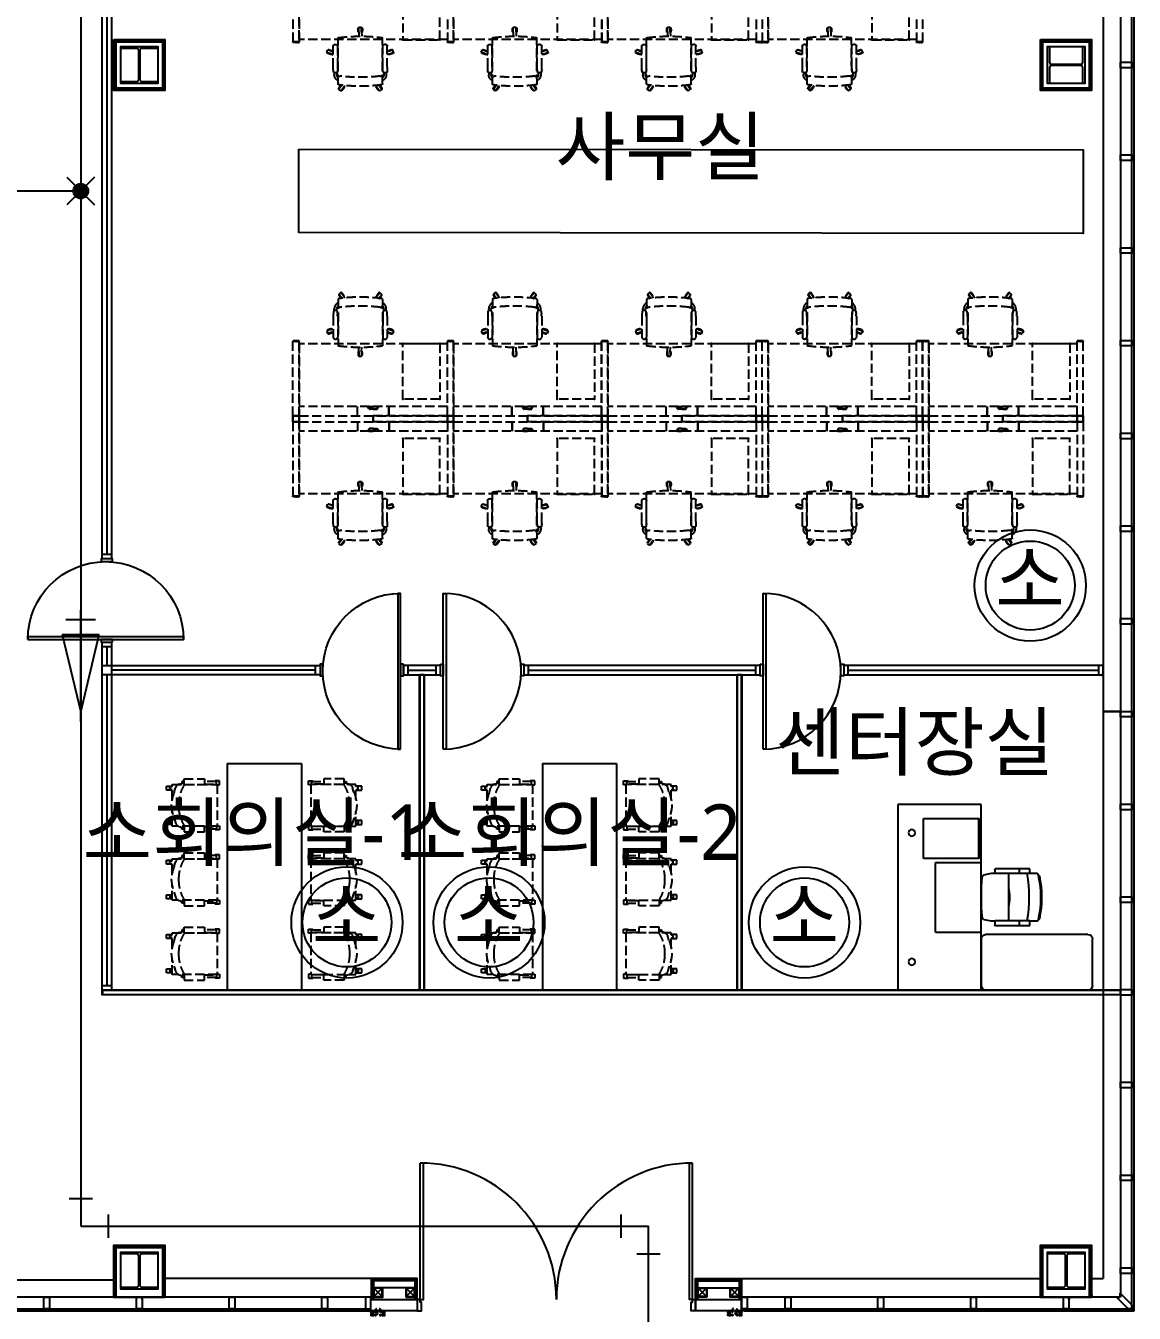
# Model space of a CAD drawing. Header units: millimetres. Extents: x 0 to 168200, y 0 to 118800.
# Drawn here: x 101300 to 113260, y 42465 to 56348 of the extents above; entities that cross this region are included whole.
import ezdxf
from ezdxf.enums import TextEntityAlignment as Align

# ---------------------------------------------------------------- set-up
doc = ezdxf.new("R2010")
doc.units = ezdxf.units.MM
doc.header["$LTSCALE"] = 200
for name, pattern in [('CEN-GAUN', [32.2, 30, -1, 0.2, -1]), ('DASH', [0.35, 0.25, -0.1]), ('HID', [2.3, 1.5, -0.8]), ('HIDDENX2', [0.75, 0.5, -0.25])]:
    doc.linetypes.add(name, pattern=pattern)
for name, color, linetype in [('AX', 2, 'Continuous'), ('BACK', 8, 'Continuous'), ('CEN', 1, 'CEN-GAUN'), ('DIM', 7, 'Continuous'), ('H', 2, 'Continuous'), ('PIPE', 3, 'Continuous'), ('TEXT', 2, 'Continuous')]:
    doc.layers.add(name, color=color, linetype=linetype)
doc.styles.add('ghs', font='')
doc.styles.add('스타일1', font='')
doc.styles.get('ghs').set_extended_font_data('Dotum')
doc.styles.get('스타일1').set_extended_font_data('Malgun Gothic')

# ---------------------------------------------------------------- blocks, each defined once
blk = doc.blocks.new('a-019')
at = {"layer": 'TEXT'}
h = blk.add_hatch(color=1, dxfattribs=at)
edge = h.paths.add_edge_path()
edge.add_arc((0, 0), 0.4, 0, 360)
at = {"layer": 'TEXT', "color": 1}
for p, q in [((-0.742, 0.742), (0.742, -0.742)), ((0.742, 0.742), (-0.742, -0.742))]:
    blk.add_line(p, q, dxfattribs=at)
blk.add_circle((0, 0), 0.4, dxfattribs=at)
blk = doc.blocks.new('c-011')
at = {"layer": 'AX'}
for p, q in [((0.8, 5), (-0.8, 5)), ((0, -0.5), (0, 5.5)), ((0, 0), (-1, 4.198)), ((1, 4.198), (-1, 4.198)), ((1, 4.198), (0, 0))]:
    blk.add_line(p, q, dxfattribs=at)
blk = doc.blocks.new('SCREW-B')
at = {"layer": 'DIM', "color": 8}
for p, q in [((5, 4), (-5, 4)), ((-3, 1), (-5, 3)), ((0, 3), (-5, 3)), ((-2, -41), (-2, 0)), ((-2, 0), (2, 0)), ((0, -47), (0, 5)), ((0, 1), (0, 4)), ((0, 1), (0, 4)), ((5, 3), (0, 3)), ((0, 1), (0, 1)), ((3, 1), (5, 3)), ((-3, -4), (3, -2)), ((-3, -4), (-2, -4)), ((-3, -7), (3, -5)), ((-3, -7), (-2, -7)), ((-3, -10), (3, -8)), ((-3, -10), (-2, -10)), ((-3, -13), (3, -11)), ((-3, -13), (-2, -13)), ((-3, -16), (3, -14)), ((-3, -16), (-2, -16)), ((-3, -19), (3, -17)), ((-3, -19), (-2, -19)), ((-3, -22), (3, -20)), ((-3, -22), (-2, -22)), ((-3, -25), (3, -23)), ((-3, -25), (-2, -25)), ((-3, -28), (3, -26)), ((-3, -28), (-2, -28)), ((-3, -31), (3, -29)), ((-3, -31), (-2, -31)), ((-3, -34), (3, -32)), ((-3, -34), (-2, -34)), ((-3, -37), (3, -35)), ((-3, -37), (-2, -37)), ((-3, -40), (3, -38)), ((-3, -40), (-2, -40)), ((0, -46), (-2, -41)), ((0, -46), (0, -41)), ((0, -46), (2, -41)), ((2, -41), (1, -41)), ((2, -41), (2, 0)), ((3, -2), (2, -2)), ((3, -5), (2, -5)), ((3, -8), (2, -8)), ((3, -11), (2, -11)), ((3, -14), (2, -14)), ((3, -17), (2, -17)), ((3, -20), (2, -20)), ((3, -23), (2, -23)), ((3, -26), (2, -26)), ((3, -29), (2, -29)), ((3, -32), (2, -32)), ((3, -35), (2, -35)), ((3, -38), (2, -38))]:
    blk.add_line(p, q, dxfattribs=at)
for centre, radius, start, end in [((-5, 3), 0.373, 90, 270), ((-3, 0), 1, 0, 52.1992), ((3, 0), 1, 127.8008, 180), ((5, 3), 0.373, 270, 90), ((-5, -46), 5.25, 353.3209, 56.7319), ((0, -41), 0.402, 61.2297, 177.5689)]:
    blk.add_arc(centre, radius, start, end, dxfattribs=at)
blk = doc.blocks.new('A$C62aa0c7a')
at = {"layer": 'BACK'}
for points in [[(36, 145, 1.410664), (35, 144, -0.331679), (35, 144), (29, 126, -0.724863), (21, 126), (15, 144, -0.331679), (15, 144, 1.410664), (14, 145, -0.331679), (14, 145), (10, 145, 0.414214), (10, 145), (10, 143), (10, 143, -0.660282), (10, 142), (8, 139, -0.427111), (6, 139), (4, 142, -0.660282), (4, 143), (5, 143), (5, 145, 0.414214), (4, 145), (1, 145, -0.414214), (0, 145), (0, 148, -0.414214), (1, 148), (19, 148, -0.414214), (19, 148), (19, 145, -0.414214), (19, 145), (18, 145), (24, 127, 0.724863), (26, 127), (32, 145), (32, 145, -0.414214), (31, 145), (31, 148, -0.414214), (32, 148), (50, 148, -0.414214), (50, 148), (50, 145, -0.414214), (50, 145), (46, 145, 0.414214), (45, 145), (45, 143), (46, 143, -0.660282), (46, 142), (44, 139, -0.427111), (42, 139), (40, 142, -0.660282), (40, 143), (40, 143), (40, 145, 0.414214), (40, 145), (36, 145, -0.331679)], [(6, 136), (3, 139, 0.668179), (2, 139), (2, 128, 0.198912), (2, 127), (8, 121), (8, 121), (9, 121), (13, 117, -0.414214), (13, 115), (4, 106), (5, 106, -0.244698), (5, 105), (5, 104, -0.153915), (5, 104), (4, 104, -0.414214), (4, 104), (3, 104, 0.414214), (3, 104), (2, 104, 0.198912), (2, 103), (2, 97, 0.414214), (2, 96), (8, 96, 0.198912), (9, 97), (10, 97, 0.414214), (10, 98), (9, 99, -0.414214), (9, 99), (9, 99, -0.153915), (9, 100), (10, 100, -0.244698), (11, 100), (12, 99, -0.414214), (12, 97), (9, 95, -0.198912), (9, 95), (1, 95, -0.414214), (0, 96), (0, 104, -0.198912), (0, 104), (11, 115, 0.414214), (11, 116), (3, 124, 0.668179), (2, 124), (2, 119), (0, 119), (0, 127), (1, 127), (1, 143), (0, 143), (0, 145), (3, 145, -0.244698), (4, 145), (5, 143, -0.153915), (5, 143), (5, 143, -0.414214), (5, 143), (3, 143, 0.414214), (3, 142), (3, 142, 0.198912), (3, 141), (7, 137, 0.414214), (8, 137), (11, 141, 0.198912), (12, 142), (12, 142, 0.414214), (11, 143), (10, 143, -0.414214), (10, 143), (10, 143, -0.153915), (10, 143), (11, 145, -0.244698), (11, 145), (13, 145, -0.414214), (14, 144), (14, 142, -0.198912), (13, 141), (9, 136, -0.414214)], [(6, 136), (3, 139, 0.668179), (2, 139), (2, 128, 0.198912), (2, 127), (8, 121), (8, 121), (9, 121), (13, 117, -0.414214), (13, 115), (4, 106), (5, 106, -0.244698), (5, 105), (5, 104, -0.153915), (5, 104), (4, 104, -0.414214), (4, 104), (3, 104, 0.414214), (3, 104), (2, 104, 0.198912), (2, 103), (2, 97, 0.414214), (2, 96), (8, 96, 0.198912), (9, 97), (10, 97, 0.414214), (10, 98), (9, 99, -0.414214), (9, 99), (9, 99, -0.153915), (9, 100), (10, 100, -0.244698), (11, 100), (12, 99, -0.414214), (12, 97), (9, 95, -0.198912), (9, 95), (1, 95, -0.414214), (0, 96), (0, 104, -0.198912), (0, 104), (11, 115, 0.414214), (11, 116), (3, 124, 0.668179), (2, 124), (2, 119), (0, 119), (0, 127), (1, 127), (1, 143), (0, 143), (0, 145), (3, 145, -0.244698), (4, 145), (5, 143, -0.153915), (5, 143), (5, 143, -0.414214), (5, 143), (3, 143, 0.414214), (3, 142), (3, 142, 0.198912), (3, 141), (7, 137, 0.414214), (8, 137), (11, 141, 0.198912), (12, 142), (12, 142, 0.414214), (11, 143), (10, 143, -0.414214), (10, 143), (10, 143, -0.153915), (10, 143), (11, 145, -0.244698), (11, 145), (13, 145, -0.414214), (14, 144), (14, 142, -0.198912), (13, 141), (9, 136, -0.414214)], [(8, 141), (8, 140, -0.592225), (7, 140), (6, 141), (6, 145, -0.414214), (7, 145), (8, 145, -0.414214), (8, 145)], [(44, 136), (47, 139, -0.668179), (48, 139), (48, 128, -0.198912), (48, 127), (42, 121), (42, 121), (41, 121), (37, 117, 0.414214), (37, 115), (46, 106), (45, 106, 0.244698), (45, 105), (45, 104, 0.153915), (45, 104), (46, 104, 0.414214), (46, 104), (47, 104, -0.414214), (47, 104), (48, 104, -0.198912), (49, 103), (49, 97, -0.414214), (48, 96), (42, 96, -0.198912), (41, 97), (40, 97, -0.414214), (40, 98), (41, 99, 0.414214), (41, 99), (41, 99, 0.153915), (41, 100), (40, 100, 0.244698), (39, 100), (38, 99, 0.414214), (38, 97), (41, 95, 0.198912), (41, 95), (49, 95, 0.414214), (50, 96), (50, 104, 0.198912), (50, 104), (39, 115, -0.414214), (39, 116), (47, 124, -0.668179), (49, 124), (49, 119), (50, 119), (50, 127), (49, 127), (49, 143), (50, 143), (50, 145), (47, 145, 0.244698), (46, 145), (45, 143, 0.153915), (45, 143), (45, 143, 0.414214), (46, 143), (47, 143, -0.414214), (47, 142), (47, 142, -0.198912), (47, 141), (43, 137, -0.414214), (42, 137), (39, 141, -0.198912), (38, 142), (38, 142, -0.414214), (39, 143), (40, 143, 0.414214), (40, 143), (40, 143, 0.153915), (40, 143), (39, 145, 0.244698), (39, 145), (37, 145, 0.414214), (36, 144), (36, 142, 0.198912), (37, 141), (41, 136, 0.414214)], [(44, 136), (47, 139, -0.668179), (48, 139), (48, 128, -0.198912), (48, 127), (42, 121), (42, 121), (41, 121), (37, 117, 0.414214), (37, 115), (46, 106), (45, 106, 0.244698), (45, 105), (45, 104, 0.153915), (45, 104), (46, 104, 0.414214), (46, 104), (47, 104, -0.414214), (47, 104), (48, 104, -0.198912), (49, 103), (49, 97, -0.414214), (48, 96), (42, 96, -0.198912), (41, 97), (40, 97, -0.414214), (40, 98), (41, 99, 0.414214), (41, 99), (41, 99, 0.153915), (41, 100), (40, 100, 0.244698), (39, 100), (38, 99, 0.414214), (38, 97), (41, 95, 0.198912), (41, 95), (49, 95, 0.414214), (50, 96), (50, 104, 0.198912), (50, 104), (39, 115, -0.414214), (39, 116), (47, 124, -0.668179), (49, 124), (49, 119), (50, 119), (50, 127), (49, 127), (49, 143), (50, 143), (50, 145), (47, 145, 0.244698), (46, 145), (45, 143, 0.153915), (45, 143), (45, 143, 0.414214), (46, 143), (47, 143, -0.414214), (47, 142), (47, 142, -0.198912), (47, 141), (43, 137, -0.414214), (42, 137), (39, 141, -0.198912), (38, 142), (38, 142, -0.414214), (39, 143), (40, 143, 0.414214), (40, 143), (40, 143, 0.153915), (40, 143), (39, 145, 0.244698), (39, 145), (37, 145, 0.414214), (36, 144), (36, 142, 0.198912), (37, 141), (41, 136, 0.414214)], [(44, 145, 0.414214), (44, 145), (42, 145, 0.414214), (42, 145), (42, 141), (42, 140, 0.592225), (43, 140), (44, 141)], [(6, 10), (3, 8, -0.668179), (2, 8), (2, 19, -0.198912), (2, 19), (8, 25), (8, 26), (9, 26), (13, 30, 0.414214), (13, 32), (4, 40), (5, 41, 0.244698), (5, 41), (5, 43, 0.153915), (5, 43), (4, 43, 0.414214), (4, 43), (3, 42, -0.414214), (3, 42), (2, 43, -0.198912), (2, 44), (2, 50, -0.414214), (2, 50), (8, 50, -0.198912), (9, 50), (10, 49, -0.414214), (10, 49), (9, 48, 0.414214), (9, 47), (9, 47, 0.153915), (9, 47), (10, 47, 0.244698), (11, 47), (12, 48, 0.414214), (12, 49), (9, 52, 0.198912), (9, 52), (1, 52, 0.414214), (0, 51), (0, 43, 0.198912), (0, 42), (11, 31, -0.414214), (11, 30), (3, 22, -0.668179), (2, 23), (2, 27), (0, 27), (0, 19), (1, 19), (1, 4), (0, 4), (0, 2), (3, 2, 0.244698), (4, 2), (5, 3, 0.153915), (5, 3), (5, 4, 0.414214), (5, 4), (3, 4, -0.414214), (3, 4), (3, 5, -0.198912), (3, 5), (7, 9, -0.414214), (8, 9), (11, 5, -0.198912), (12, 5), (12, 4, -0.414214), (11, 4), (10, 4, 0.414214), (10, 4), (10, 3, 0.153915), (10, 3), (11, 2, 0.244698), (11, 2), (13, 2, 0.414214), (14, 3), (14, 5, 0.198912), (13, 6), (9, 10, 0.414214)], [(6, 10), (3, 8, -0.668179), (2, 8), (2, 19, -0.198912), (2, 19), (8, 25), (8, 26), (9, 26), (13, 30, 0.414214), (13, 32), (4, 40), (5, 41, 0.244698), (5, 41), (5, 43, 0.153915), (5, 43), (4, 43, 0.414214), (4, 43), (3, 42, -0.414214), (3, 42), (2, 43, -0.198912), (2, 44), (2, 50, -0.414214), (2, 50), (8, 50, -0.198912), (9, 50), (10, 49, -0.414214), (10, 49), (9, 48, 0.414214), (9, 47), (9, 47, 0.153915), (9, 47), (10, 47, 0.244698), (11, 47), (12, 48, 0.414214), (12, 49), (9, 52, 0.198912), (9, 52), (1, 52, 0.414214), (0, 51), (0, 43, 0.198912), (0, 42), (11, 31, -0.414214), (11, 30), (3, 22, -0.668179), (2, 23), (2, 27), (0, 27), (0, 19), (1, 19), (1, 4), (0, 4), (0, 2), (3, 2, 0.244698), (4, 2), (5, 3, 0.153915), (5, 3), (5, 4, 0.414214), (5, 4), (3, 4, -0.414214), (3, 4), (3, 5, -0.198912), (3, 5), (7, 9, -0.414214), (8, 9), (11, 5, -0.198912), (12, 5), (12, 4, -0.414214), (11, 4), (10, 4, 0.414214), (10, 4), (10, 3, 0.153915), (10, 3), (11, 2, 0.244698), (11, 2), (13, 2, 0.414214), (14, 3), (14, 5, 0.198912), (13, 6), (9, 10, 0.414214)], [(36, 2, -1.410664), (35, 2, 0.331679), (35, 2), (29, 20, 0.724863), (21, 20), (15, 2, 0.331679), (15, 2, -1.410664), (14, 2, 0.331679), (14, 2), (10, 2, -0.414214), (10, 2), (10, 4), (10, 4, 0.660282), (10, 5), (8, 8, 0.427111), (6, 8), (4, 5, 0.660282), (4, 4), (5, 4), (5, 2, -0.414214), (4, 2), (1, 2, 0.414214), (0, 1), (0, -1, 0.414214), (1, -2), (19, -2, 0.414214), (19, -1), (19, 1, 0.414214), (19, 2), (18, 2), (24, 19, -0.724863), (26, 19), (32, 2), (32, 2, 0.414214), (31, 1), (31, -1, 0.414214), (32, -2), (50, -2, 0.414214), (50, -1), (50, 1, 0.414214), (50, 2), (46, 2, -0.414214), (45, 2), (45, 4), (46, 4, 0.660282), (46, 5), (44, 8, 0.427111), (42, 8), (40, 5, 0.660282), (40, 4), (40, 4), (40, 2, -0.414214), (40, 2), (36, 2, 0.331679)], [(10, 101), (8, 99), (9, 99, -0.621034), (9, 98), (4, 98, -0.494593), (3, 99), (3, 104, -0.621034), (4, 104), (4, 104), (6, 105, 0.414214), (6, 105), (5, 106, -0.414214), (5, 107), (5, 107, -0.414214), (5, 107), (14, 98, -0.414214), (14, 95), (12, 93, 0.424261), (12, 83, 0.394342), (38, 83, 0.424202), (38, 93), (36, 95, -0.414214), (36, 98), (45, 107, -0.414214), (45, 107), (46, 107, -0.414214), (46, 106), (45, 105, 0.414214), (45, 105), (46, 104), (46, 104, -0.621034), (47, 104), (47, 99, -0.494593), (46, 98), (41, 98, -0.621034), (41, 99), (42, 99), (40, 101, 0.414214), (40, 101), (37, 97, 0.414214), (37, 96), (39, 94, -0.422727), (38, 82, -0.394343), (12, 82, -0.424261), (12, 94), (14, 96, 0.414214), (14, 97), (10, 101, 0.414214)], [(8, 5), (8, 6, 0.592225), (7, 6), (6, 5), (6, 2, 0.414214), (7, 2), (8, 2, 0.414214), (8, 2)], [(44, 10), (47, 8, 0.668179), (48, 8), (48, 19, 0.198912), (48, 19), (42, 25), (42, 26), (41, 26), (37, 30, -0.414214), (37, 32), (46, 40), (45, 41, -0.244698), (45, 41), (45, 43, -0.153915), (45, 43), (46, 43, -0.414214), (46, 43), (47, 42, 0.414214), (47, 42), (48, 43, 0.198912), (49, 44), (49, 50, 0.414214), (48, 50), (42, 50, 0.198912), (41, 50), (40, 49, 0.414214), (40, 49), (41, 48, -0.414214), (41, 47), (41, 47, -0.153915), (41, 47), (40, 47, -0.244698), (39, 47), (38, 48, -0.414214), (38, 49), (41, 52, -0.198912), (41, 52), (49, 52, -0.414214), (50, 51), (50, 43, -0.198912), (50, 42), (39, 31, 0.414214), (39, 30), (47, 22, 0.668179), (49, 23), (49, 27), (50, 27), (50, 19), (49, 19), (49, 4), (50, 4), (50, 2), (47, 2, -0.244698), (46, 2), (45, 3, -0.153915), (45, 3), (45, 4, -0.414214), (46, 4), (47, 4, 0.414214), (47, 4), (47, 5, 0.198912), (47, 5), (43, 9, 0.414214), (42, 9), (39, 5, 0.198912), (38, 5), (38, 4, 0.414214), (39, 4), (40, 4, -0.414214), (40, 4), (40, 3, -0.153915), (40, 3), (39, 2, -0.244698), (39, 2), (37, 2, -0.414214), (36, 3), (36, 5, -0.198912), (37, 6), (41, 10, -0.414214)], [(44, 10), (47, 8, 0.668179), (48, 8), (48, 19, 0.198912), (48, 19), (42, 25), (42, 26), (41, 26), (37, 30, -0.414214), (37, 32), (46, 40), (45, 41, -0.244698), (45, 41), (45, 43, -0.153915), (45, 43), (46, 43, -0.414214), (46, 43), (47, 42, 0.414214), (47, 42), (48, 43, 0.198912), (49, 44), (49, 50, 0.414214), (48, 50), (42, 50, 0.198912), (41, 50), (40, 49, 0.414214), (40, 49), (41, 48, -0.414214), (41, 47), (41, 47, -0.153915), (41, 47), (40, 47, -0.244698), (39, 47), (38, 48, -0.414214), (38, 49), (41, 52, -0.198912), (41, 52), (49, 52, -0.414214), (50, 51), (50, 43, -0.198912), (50, 42), (39, 31, 0.414214), (39, 30), (47, 22, 0.668179), (49, 23), (49, 27), (50, 27), (50, 19), (49, 19), (49, 4), (50, 4), (50, 2), (47, 2, -0.244698), (46, 2), (45, 3, -0.153915), (45, 3), (45, 4, -0.414214), (46, 4), (47, 4, 0.414214), (47, 4), (47, 5, 0.198912), (47, 5), (43, 9, 0.414214), (42, 9), (39, 5, 0.198912), (38, 5), (38, 4, 0.414214), (39, 4), (40, 4, -0.414214), (40, 4), (40, 3, -0.153915), (40, 3), (39, 2, -0.244698), (39, 2), (37, 2, -0.414214), (36, 3), (36, 5, -0.198912), (37, 6), (41, 10, -0.414214)], [(44, 2, -0.414214), (44, 2), (42, 2, -0.414214), (42, 2), (42, 5), (42, 6, -0.592225), (43, 6), (44, 5)]]:
    blk.add_lwpolyline(points, format="xyb", close=True, dxfattribs=at)
for points in [[(9, 102, -0.414214), (9, 101), (7, 100), (5, 99, -0.608275), (4, 101), (5, 102), (6, 104, -0.414214), (7, 104), (9, 102)], [(41, 102, 0.414214), (41, 101), (43, 100), (45, 99, 0.608275), (46, 101), (45, 102), (44, 104, 0.414214), (43, 104), (41, 102)]]:
    blk.add_lwpolyline(points, format="xyb", dxfattribs=at)
at = {"layer": 'BACK', "xscale": -0.9999999999999998, "rotation": 45.00000006573587}
blk.add_blockref('SCREW-B', (41, 121), dxfattribs=at)
at = {"layer": 'BACK', "rotation": 134.999999934264}
blk.add_blockref('SCREW-B', (44, 26), dxfattribs=at)
blk = doc.blocks.new('D-3.0X2.7')
at = {"layer": 'BACK'}
for p, q in [((-2970, -125), (-2970, -1595)), ((-30, -125), (-30, -1595))]:
    blk.add_line(p, q, dxfattribs=at)
for points in [[(0, 0), (-45, 0), (-45, 0), (-45, 0), (-45, -95), (-30, -95), (-30, -125), (0, -125), (0, 0)], [(-3000, 0), (-2955, 0), (-2955, 0), (-2955, 0), (-2955, -95), (-2970, -95), (-2970, -125), (-3000, -125), (-3000, 0)], [(-2970, -125), (-2935, -125), (-2935, -1595), (-2970, -1595)], [(-30, -125), (-65, -125), (-65, -1595), (-30, -1595)]]:
    blk.add_lwpolyline(points, dxfattribs=at)
for centre, start, end in [((-2970, -125), 270, 0), ((-30, -125), 180, 270)]:
    blk.add_arc(centre, 1470, start, end, dxfattribs=at)
blk = doc.blocks.new('15 임원실')
at = {"layer": 'BACK', "linetype": 'ByBlock', "ltscale": 300}
for p, q in [((1522739, 24506), (1522739, 25606)), ((1522789, 25656), (1523289, 25656)), ((1523339, 25606), (1523339, 24506)), ((1523289, 24456), (1522789, 24456))]:
    blk.add_line(p, q, dxfattribs=at)
at = {"layer": 'BACK'}
for p, q in [((1523485, 24980), (1523485, 25061)), ((1523502, 25069), (1523503, 25078)), ((1523977, 25078), (1523978, 25069)), ((1523995, 25061), (1523995, 24980)), ((1523435, 24605), (1523435, 24980)), ((1523435, 24980), (1523485, 24980)), ((1523485, 24866), (1523435, 24866)), ((1523485, 24980), (1523485, 24605)), ((1523995, 24980), (1523995, 24605)), ((1523995, 24980), (1524045, 24980)), ((1524045, 24866), (1523995, 24866)), ((1524045, 24980), (1524045, 24605)), ((1523995, 24750), (1523485, 24750)), ((1523480, 24600), (1523440, 24600)), ((1523485, 24562), (1523485, 24605)), ((1523995, 24605), (1523995, 24562)), ((1524040, 24600), (1524000, 24600)), ((1522739, 23556), (1522739, 24456)), ((1522739, 24456), (1524739, 24456)), ((1523364, 23960), (1523364, 24456)), ((1523502, 24482), (1523485, 24562)), ((1523995, 24562), (1523977, 24481)), ((1524114, 23960), (1524114, 24456)), ((1524739, 24456), (1524739, 23556)), ((1523364, 23960), (1524114, 23960)), ((1524739, 23556), (1522739, 23556))]:
    blk.add_line(p, q, dxfattribs=at)
at = {"layer": 'BACK', "linetype": 'HIDDENX2', "ltscale": 10}
blk.add_line((1524158, 24428), (1524590, 24428), dxfattribs=at)
blk.add_lwpolyline([(1524158, 23833), (1524590, 23833), (1524590, 24433), (1524158, 24433), (1524158, 23833)], dxfattribs=at)
at = {"layer": 'BACK'}
for centre in [(1523044, 23706), (1524434, 23706)]:
    blk.add_circle(centre, 35, dxfattribs=at)
at = {"layer": 'BACK', "linetype": 'ByBlock', "ltscale": 300}
for centre, start, end in [((1522789, 25606), 90, 180), ((1523289, 25606), 0, 90), ((1522789, 24506), 180, 270), ((1523289, 24506), 270, 0)]:
    blk.add_arc(centre, 50, start, end, dxfattribs=at)
at = {"layer": 'BACK'}
for centre, radius, start, end in [((1523490, 25061), 5, 102.8019, 179.9696), ((1523557, 24790), 285, 101.1273, 103.7999), ((1523739, 24046), 1050, 76.866, 103.0781), ((1523508, 25077), 5, 101.7309, 172.1216), ((1523739, 23963), 1143, 78.2124, 101.7317), ((1523972, 25077), 5, 7.8224, 78.2135), ((1523923, 24789), 285, 76.1443, 78.8166), ((1523990, 25061), 5, 359.9719, 77.1447), ((1523739, 23603), 1367, 79.2186, 100.7255), ((1523739, 24204), 556, 79.0914, 100.8527), ((1523440, 24605), 5, 179.9722, 269.9719), ((1523480, 24605), 5, 269.9722, 359.9719), ((1524000, 24605), 5, 179.972, 269.9721), ((1524040, 24605), 5, 269.972, 359.9721), ((1523521, 24486), 20, 192.0311, 264.9059), ((1523741, 26948), 2491, 264.906, 275.0381), ((1523958, 24486), 20, 275.0381, 347.9131)]:
    blk.add_arc(centre, radius, start, end, dxfattribs=at)
blk = doc.blocks.new('chair55123')
at = {"layer": 'BACK', "linetype": 'DASH', "ltscale": 2}
for p, q in [((-224, 0), (-224, 488)), ((-224, 488), (-64, 488)), ((-207, 498), (-207, 550)), ((-207, 550), (-164, 550)), ((-201, 498), (-207, 498)), ((-170, 512), (-201, 512)), ((-201, 512), (-201, 488)), ((-143, 465), (-187, 452)), ((-170, 488), (-170, 512)), ((-164, 498), (-170, 498)), ((-164, 550), (-164, 498)), ((64, 488), (224, 488)), ((143, 465), (187, 452)), ((164, 498), (164, 550)), ((164, 550), (207, 550)), ((170, 498), (164, 498)), ((170, 488), (170, 512)), ((170, 512), (201, 512)), ((201, 512), (201, 488)), ((207, 498), (201, 498)), ((207, 550), (207, 498)), ((224, 488), (224, 0)), ((-224, 359), (-286, 359)), ((-286, 359), (-286, 140)), ((-257, 359), (-257, 383)), ((-257, 383), (-235, 383)), ((-228, 412), (-242, 359)), ((-224, 140), (-224, 359)), ((224, 359), (286, 359)), ((224, 359), (224, 140)), ((228, 412), (242, 359)), ((257, 383), (235, 383)), ((257, 359), (257, 383)), ((286, 359), (286, 140)), ((-286, 140), (-224, 140)), ((-257, 9), (-257, 140)), ((-229, 140), (-229, 9)), ((286, 140), (224, 140)), ((229, 140), (229, 9)), ((257, 9), (257, 140)), ((-265, -24), (-265, 24)), ((-265, 24), (-257, 24)), ((-229, 9), (-257, 9)), ((-229, 24), (-224, 24)), ((224, 0), (-224, 0)), ((-222, 0), (-222, -24)), ((222, 0), (222, -24)), ((229, 24), (224, 24)), ((229, 9), (257, 9)), ((265, 24), (257, 24)), ((265, -24), (265, 24)), ((-222, -24), (-265, -24)), ((222, -24), (265, -24))]:
    blk.add_line(p, q, dxfattribs=at)
for centre, radius, start, end in [((-174, 398), 55.3, 103.6632, 165.0419), ((-6, 9), 409, 89.1019, 122.2471), ((41, -15), 514, 94.5746, 110.9728), ((-41, -15), 514, 69.0272, 85.4254), ((6, 9), 409, 57.7529, 90.8981), ((174, 398), 55.3, 14.9581, 76.3368)]:
    blk.add_arc(centre, radius, start, end, dxfattribs=at)
blk = doc.blocks.new('D-900_IN')
at = {"layer": 'BACK'}
for points in [[(30, -915), (30, 765), (60, 765), (60, -915)], [(0, 0), (30, 0), (30, -125), (0, -125)], [(870, 0), (900, 0), (900, -125), (870, -125)]]:
    blk.add_lwpolyline(points, close=True, dxfattribs=at)
for centre, start, end in [((29, -76), 0.0548, 89.9452), ((29, -74), 270.0548, 359.9452)]:
    blk.add_arc(centre, 841, start, end, dxfattribs=at)
blk = doc.blocks.new('2층 창문-1')
at = {"layer": 'BACK', "linetype": 'Continuous'}
for p, q in [((281285, 62930), (281285, 42615)), ((273140, 42615), (260730, 42615)), ((281284, 42615), (277199, 42615))]:
    blk.add_line(p, q, dxfattribs=at)
at = {"layer": 'BACK', "linetype": 'Continuous', "ltscale": 2}
for p, q in [((281410, 42489), (281410, 62930)), ((281434, 42465), (281434, 62900)), ((260700, 42489), (273170, 42489)), ((277199, 42489), (281410, 42489)), ((260700, 42465), (273170, 42465)), ((277228, 42465), (281434, 42465))]:
    blk.add_line(p, q, dxfattribs=at)
at = {"layer": 'BACK'}
for p, q in [((281411, 55900), (281435, 55900)), ((281411, 54900), (281435, 54900)), ((281411, 53900), (281435, 53900)), ((281411, 52900), (281435, 52900)), ((281411, 51900), (281435, 51900)), ((281411, 50900), (281435, 50900)), ((281411, 49900), (281435, 49900)), ((281411, 48900), (281435, 48900)), ((281411, 47900), (281435, 47900)), ((281411, 46900), (281435, 46900)), ((281411, 45900), (281435, 45900)), ((281411, 44900), (281435, 44900)), ((281411, 43900), (281435, 43900)), ((281411, 42900), (281435, 42900)), ((281284, 42615), (281284, 42657)), ((281284, 42657), (281410, 42531)), ((269700, 42489), (269700, 42465)), ((270700, 42489), (270700, 42465)), ((271700, 42489), (271700, 42465)), ((272700, 42489), (272700, 42465)), ((273140, 42615), (273140, 42489)), ((273200, 42615), (273140, 42615)), ((273140, 42489), (273200, 42489)), ((273170, 42489), (273170, 42465)), ((273200, 42465), (273200, 42615)), ((277199, 42615), (277259, 42615)), ((277199, 42465), (277199, 42615)), ((277259, 42489), (277199, 42489)), ((277229, 42489), (277229, 42465)), ((277259, 42615), (277259, 42489)), ((277700, 42489), (277700, 42465)), ((278700, 42489), (278700, 42465)), ((279700, 42489), (279700, 42465)), ((280700, 42489), (280700, 42465)), ((281242, 42615), (281284, 42615)), ((281368, 42489), (281242, 42615)), ((281410, 42489), (281368, 42489)), ((281410, 42531), (281410, 42489)), ((281410, 42489), (281434, 42465)), ((273170, 42465), (273200, 42465)), ((277229, 42465), (277199, 42465))]:
    blk.add_line(p, q, dxfattribs=at)
for points in [[(281285, 55870), (281285, 55930), (281411, 55930), (281411, 55870)], [(281285, 54870), (281285, 54930), (281411, 54930), (281411, 54870)], [(281285, 53870), (281285, 53930), (281411, 53930), (281411, 53870)], [(281285, 52870), (281285, 52930), (281411, 52930), (281411, 52870)], [(281285, 51870), (281285, 51930), (281411, 51930), (281411, 51870)], [(281285, 50870), (281285, 50930), (281411, 50930), (281411, 50870)], [(281285, 49870), (281285, 49930), (281411, 49930), (281411, 49870)], [(281285, 48870), (281285, 48930), (281411, 48930), (281411, 48870)], [(281285, 47870), (281285, 47930), (281411, 47930), (281411, 47870)], [(281285, 46870), (281285, 46930), (281411, 46930), (281411, 46870)], [(281285, 45870), (281285, 45930), (281411, 45930), (281411, 45870)], [(281285, 44870), (281285, 44930), (281411, 44930), (281411, 44870)], [(281285, 43870), (281285, 43930), (281411, 43930), (281411, 43870)], [(281285, 42870), (281285, 42930), (281411, 42930), (281411, 42870)], [(269670, 42615), (269730, 42615), (269730, 42489), (269670, 42489)], [(270670, 42615), (270730, 42615), (270730, 42489), (270670, 42489)], [(271670, 42615), (271730, 42615), (271730, 42489), (271670, 42489)], [(272670, 42615), (272730, 42615), (272730, 42489), (272670, 42489)], [(277670, 42615), (277730, 42615), (277730, 42489), (277670, 42489)], [(278670, 42615), (278730, 42615), (278730, 42489), (278670, 42489)], [(279670, 42615), (279730, 42615), (279730, 42489), (279670, 42489)], [(280670, 42615), (280730, 42615), (280730, 42489), (280670, 42489)]]:
    blk.add_lwpolyline(points, close=True, dxfattribs=at)
blk = doc.blocks.new('책상')
at = {"layer": 'BACK', "linetype": 'DASH', "ltscale": 2}
for p, q in [((-349, 1395), (-370, 1380)), ((-318, 1356), (-346, 1394)), ((-344, 1392), (-343, 1393)), ((39, 1356), (67, 1394)), ((66, 1392), (64, 1393)), ((91, 1379), (70, 1394)), ((-380, 1321), (-380, 823)), ((-343, 1338), (-370, 1377)), ((-369, 1374), (-370, 1373)), ((-343, 1339), (-340, 1335)), ((-319, 1357), (-305, 1338)), ((-315, 1352), (-314, 1352)), ((40, 1356), (26, 1338)), ((35, 1352), (36, 1351)), ((64, 1339), (61, 1334)), ((61, 1333), (61, 1333)), ((64, 1338), (92, 1376)), ((90, 1374), (91, 1373)), ((101, 1320), (100, 823)), ((-431, 1142), (-431, 914)), ((-420, 1199), (-420, 1219)), ((-394, 1199), (-394, 1219)), ((-383, 1142), (-383, 914)), ((104, 1142), (104, 914)), ((114, 1199), (114, 1219)), ((141, 1199), (141, 1218)), ((152, 1142), (152, 914)), ((-500, 981), (-492, 956)), ((-453, 998), (-499, 984)), ((-496, 985), (-496, 986)), ((-454, 998), (-431, 1006)), ((-448, 1000), (-448, 1001)), ((-445, 969), (-431, 973)), ((174, 998), (152, 1006)), ((165, 969), (152, 973)), ((168, 1000), (169, 1000)), ((174, 998), (219, 983)), ((220, 981), (212, 956)), ((216, 984), (216, 985)), ((-866, 874), (-866, 868)), ((-866, 871), (-866, 868)), ((-800, 867), (-866, 867)), ((-866, 67), (-866, 867)), ((-800, 874), (-865, 874)), ((-800, 867), (-865, 867)), ((-813, 874), (-800, 874)), ((-813, 867), (-800, 867)), ((-800, 874), (-800, 868)), ((-800, 868), (-800, 871)), ((-800, 67), (-800, 867)), ((-798, 842), (-800, 840)), ((-800, 842), (-800, 842)), ((-800, 840), (-800, 69)), ((798, 842), (-798, 842)), ((-444, 970), (-489, 955)), ((-486, 956), (-486, 955)), ((-439, 970), (-439, 971)), ((159, 970), (159, 971)), ((164, 969), (210, 955)), ((207, 955), (206, 954)), ((320, 248), (320, 846)), ((321, 847), (719, 847)), ((720, 846), (720, 248)), ((800, 840), (798, 842)), ((800, 874), (800, 868)), ((800, 871), (800, 868)), ((865, 867), (800, 867)), ((866, 867), (800, 867)), ((800, 67), (800, 867)), ((800, 69), (800, 840)), ((865, 874), (800, 874)), ((852, 867), (865, 867)), ((852, 874), (865, 874)), ((866, 874), (866, 868)), ((866, 868), (866, 871)), ((866, 67), (866, 867)), ((-155, 715), (-157, 715)), ((-155, 758), (-156, 807)), ((-155, 765), (-156, 765)), ((-155, 759), (-155, 712)), ((-153, 710), (-127, 710)), ((-125, 758), (-123, 807)), ((-124, 765), (-125, 765)), ((-125, 759), (-125, 712)), ((-125, 715), (-123, 715)), ((800, 167), (-800, 167)), ((-171, 67), (-171, 167)), ((-168, 67), (-168, 167)), ((-46, 142), (-53, 160)), ((-43, 144), (-50, 161)), ((-49, 167), (0, 167)), ((-49, 164), (0, 164)), ((0, 142), (-41, 142)), ((0, 139), (-41, 139)), ((49, 167), (0, 167)), ((49, 164), (0, 164)), ((0, 142), (41, 142)), ((0, 139), (41, 139)), ((43, 144), (50, 161)), ((46, 142), (53, 160)), ((168, 67), (168, 167)), ((171, 67), (171, 167)), ((719, 247), (321, 247)), ((-800, 67), (-866, 67)), ((-866, 66), (-866, 2)), ((-801, 67), (-865, 67)), ((-865, 1), (-801, 1)), ((-800, 69), (-798, 67)), ((-800, 67), (798, 67)), ((-800, 67), (0, 67)), ((-800, 1), (-800, 67)), ((-800, 2), (-800, 66)), ((-800, 1), (0, 1)), ((0, 1), (0, 67)), ((800, 67), (0, 67)), ((0, 67), (0, 1)), ((800, 1), (0, 1)), ((798, 67), (800, 69)), ((866, 67), (800, 67)), ((800, 67), (800, 1)), ((800, 66), (800, 2)), ((865, 67), (801, 67)), ((801, 1), (865, 1)), ((866, 2), (866, 66))]:
    blk.add_line(p, q, dxfattribs=at)
for centre, radius, start, end in [((-348, 1393), 2, 35.9563, 125.9563), ((-340, 1389), 5, 43.4593, 125.9563), ((-446, 1289), 150, 27.6026, 43.4593), ((167, 1288), 150, 136.4533, 152.31), ((62, 1388), 5, 53.9563, 136.4533), ((69, 1393), 2, 53.9563, 143.9563), ((-344, 1219), 76.3, 118.1096, 179.9563), ((-344, 1219), 49.7, 136.3721, 179.9563), ((-370, 1321), 10, 97.3015, 179.9563), ((-360, 1257), 20, 179.9563, 276.8626), ((-367, 1370), 5, 125.9563, 208.4533), ((-369, 1378), 2, 125.9563, 215.9563), ((-239, 1439), 150, 208.4533, 224.2456), ((-142, -454), 1800, 82.5233, 97.3015), ((-142, -550), 1800, 82.9638, 96.8626), ((-317, 1356), 5, 305.9563, 27.6026), ((38, 1356), 5, 152.31, 233.9563), ((64, 1337), 5, 233.9563, 315.6026), ((-39, 1438), 150, 315.6026, 331.4593), ((81, 1256), 20, 262.9638, 359.9563), ((90, 1378), 2, 323.9563, 53.9563), ((88, 1369), 5, 331.4593, 53.9563), ((91, 1320), 10, 359.9563, 82.5233), ((65, 1219), 76.3, 359.9563, 61.803), ((65, 1219), 49.7, 359.9563, 43.5405), ((-135, 1153), 296, 174.6812, 177.7662), ((155, 1142), 586, 177.7662, 179.9563), ((-312, 1169), 119, 167.3904, 174.6812), ((-407, 1168), 33.8, 53.3451, 126.5675), ((-426, 1195), 1.23, 160.7708, 167.3904), ((-388, 1195), 1.23, 12.5222, 19.1419), ((-503, 1170), 119, 5.2314, 12.5222), ((-679, 1153), 296, 2.1465, 5.2314), ((-970, 1142), 586, 359.9563, 2.1465), ((400, 1153), 296, 174.6812, 177.7662), ((690, 1141), 586, 177.7662, 179.9563), ((223, 1169), 119, 167.3904, 174.6812), ((128, 1168), 33.8, 53.3451, 126.5675), ((109, 1195), 1.23, 160.7708, 167.3904), ((147, 1195), 1.23, 12.5222, 19.1419), ((32, 1169), 119, 5.2314, 12.5222), ((-144, 1153), 296, 2.1465, 5.2314), ((-435, 1142), 586, 359.9563, 2.1465), ((-498, 982), 2, 107.4294, 197.4294), ((-491, 987), 5, 115.4593, 197.9563), ((-429, 856), 150, 99.6026, 115.4593), ((-453, 999), 5, 17.9563, 99.6026), ((-354, 931), 89.8, 107.1694, 109.3471), ((-366, 955), 36.8, 112.5897, 118.1829), ((74, 930), 89.8, 70.5655, 72.7432), ((86, 955), 36.8, 61.7297, 67.323), ((173, 999), 5, 80.31, 161.9563), ((149, 856), 150, 64.4533, 80.31), ((212, 987), 5, 341.9563, 64.4533), ((218, 981), 2, 342.4832, 72.4832), ((-865, 874), 0.5, 89.9999, 179.9999), ((-865, 868), 0.5, 179.9999, 269.9999), ((-800, 874), 0.5, 359.9999, 89.9999), ((-800, 874), 0.5, 359.9999, 89.9999), ((-800, 868), 0.5, 269.9999, 359.9999), ((-800, 868), 0.5, 269.9999, 359.9999), ((-490, 957), 2, 197.9563, 287.9563), ((-481, 956), 5, 197.9563, 280.4533), ((-508, 1099), 150, 280.4533, 296.31), ((-443, 969), 5, 296.31, 17.9563), ((-415, 914), 16.8, 179.9563, 206.3863), ((-411, 916), 20.7, 206.3863, 230.1507), ((-409, 919), 24.2, 230.1507, 250.9128), ((-407, 923), 28.7, 250.9128, 269.9563), ((-407, 923), 28.7, 269.9563, 288.9999), ((-406, 919), 24.2, 288.9999, 309.7619), ((-404, 916), 20.7, 309.7619, 333.5264), ((-400, 914), 16.8, 333.5264, 359.9563), ((120, 914), 16.8, 179.9563, 206.3863), ((124, 915), 20.7, 206.3863, 230.1507), ((126, 918), 24.2, 230.1507, 250.9128), ((128, 922), 28.7, 250.9128, 269.9563), ((128, 922), 28.7, 269.9563, 288.9999), ((129, 918), 24.2, 288.9999, 309.7619), ((131, 915), 20.7, 309.7619, 333.5264), ((135, 914), 16.8, 333.5264, 359.9563), ((164, 968), 5, 161.9563, 243.6026), ((228, 1098), 150, 243.6026, 259.4593), ((201, 956), 5, 259.4593, 341.9563), ((210, 956), 2, 251.9563, 341.9563), ((321, 846), 1, 90, 180), ((719, 846), 1, 0, 90), ((800, 874), 0.5, 89.9999, 179.9999), ((800, 868), 0.5, 179.9999, 269.9999), ((865, 868), 0.5, 269.9999, 359.9999), ((865, 868), 0.5, 269.9999, 359.9999), ((865, 874), 0.5, 359.9999, 89.9999), ((865, 874), 0.5, 359.9999, 89.9999), ((-140, 2607), 1800, 262.3311, 277.6689), ((-13, 739), 150, 171.6026, 187.4593), ((-156, 760), 5, 89.9563, 171.6026), ((-156, 720), 5, 187.4593, 269.9563), ((-153, 712), 2, 179.9563, 269.9563), ((-127, 712), 2, 269.9563, 359.9563), ((-124, 760), 5, 8.31, 89.9563), ((-124, 720), 5, 269.9563, 352.4533), ((-267, 739), 150, 352.4533, 8.31), ((-49, 162), 5, 90, 202.7255), ((-49, 162), 2, 90, 202.7255), ((-41, 144), 5, 202.7255, 270), ((-41, 144), 2, 202.7255, 270), ((41, 144), 2, 270, 337.2745), ((41, 144), 5, 270, 337.2745), ((49, 162), 5, 337.2745, 90), ((49, 162), 2, 337.2745, 90), ((321, 248), 1, 180, 270), ((719, 248), 1, 270, 0), ((-865, 66), 1, 90, 180), ((-865, 2), 1, 180, 270), ((-801, 66), 1, 360, 90), ((-801, 2), 1, 270, 360), ((801, 66), 1, 89.9998, 179.9998), ((801, 2), 1, 179.9998, 269.9998), ((865, 66), 1, 359.9998, 89.9998), ((865, 2), 1, 269.9998, 359.9998)]:
    blk.add_arc(centre, radius, start, end, dxfattribs=at)
for p in [(-833, 874), (-833, 867), (320, 847), (720, 847), (833, 874), (833, 867), (320, 247), (720, 247), (-866, 34), (-833, 67), (-833, 67), (-833, 1), (-800, 67), (-800, 34), (-800, 34), (0, 34), (0, 34), (800, 67), (800, 34), (800, 34), (833, 67), (833, 67), (833, 1), (866, 34)]:
    blk.add_point(p, dxfattribs=at)
blk = doc.blocks.new('x-stu-2Fcol')
at = {"layer": 'BACK'}
for points in [[(60800, -29800), (61200, -29800), (61200, -30200), (60800, -30200)], [(71200, -29800), (71200, -30200), (70800, -30200), (70800, -29800)], [(60800, -42800), (61200, -42800), (61200, -43200), (60800, -43200)], [(70800, -42800), (71200, -42800), (71200, -43200), (70800, -43200)]]:
    blk.add_lwpolyline(points, close=True, dxfattribs=at)
for points in [[(60800, -30200), (60800, -30179), (60972, -30179, 0.414214), (60994, -30157), (60994, -29843, 0.414214), (60972, -29821), (60800, -29821), (60800, -29800), (61200, -29800), (61200, -29821), (61028, -29821, 0.414214), (61006, -29843), (61006, -30157, 0.414214), (61028, -30179), (61200, -30179), (61200, -30200)], [(70800, -29800), (70821, -29800), (70821, -29971, 0.414214), (70843, -29993), (71157, -29993, 0.414214), (71179, -29971), (71179, -29800), (71200, -29800), (71200, -30200), (71179, -30200), (71179, -30028, 0.414214), (71157, -30006), (70843, -30006, 0.414214), (70821, -30028), (70821, -30200), (70800, -30200)], [(60800, -43200), (60800, -43179), (60972, -43179, 0.414214), (60994, -43157), (60994, -42843, 0.414214), (60972, -42821), (60800, -42821), (60800, -42800), (61200, -42800), (61200, -42821), (61028, -42821, 0.414214), (61006, -42843), (61006, -43157, 0.414214), (61028, -43179), (61200, -43179), (61200, -43200)], [(70800, -43200), (70800, -43179), (70972, -43179, 0.414214), (70994, -43157), (70994, -42843, 0.414214), (70972, -42821), (70800, -42821), (70800, -42800), (71200, -42800), (71200, -42821), (71029, -42821, 0.414214), (71007, -42843), (71007, -43157, 0.414214), (71029, -43179), (71200, -43179), (71200, -43200)]]:
    blk.add_lwpolyline(points, format="xyb", close=True, dxfattribs=at)
blk = doc.blocks.new('100x100')
at = {"layer": 'BACK'}
for p, q in [((-96, 96), (-5, 5)), ((-5, 96), (-96, 5)), ((-96, 96), (-5, 5)), ((-96, 96), (-5, 5)), ((-5, 96), (-96, 5)), ((-96, 96), (-5, 5)), ((-5, 96), (-96, 5)), ((-5, 96), (-96, 5))]:
    blk.add_line(p, q, dxfattribs=at)
for points in [[(-100, 0), (0, 0), (0, 100), (-100, 100)], [(-96, 5), (-5, 5), (-5, 96), (-96, 96)]]:
    blk.add_lwpolyline(points, close=True, dxfattribs=at)

msp = doc.modelspace()

# ---------------------------------------------------------------- linework, layer by layer
at = {"layer": 'AX'}
for p, q in [((101893.6, 54565.1), (100893.6, 54565.1)), ((101767.6, 43703), (102019.6, 43703)), ((102193.6, 43277), (102193.6, 43529)), ((107719.4, 43529), (107719.4, 43277)), ((108145.4, 43103), (107893.4, 43103))]:
    msp.add_line(p, q, dxfattribs=at)
at = {"layer": 'BACK'}
for p, q in [((112925, 62955), (112925, 42840)), ((102175, 62275), (102175, 50650)), ((102175, 49650), (102175, 49450)), ((102175, 49350), (102175, 46000)), ((104425, 49400), (102225, 49400)), ((105425, 49400), (105725, 49400)), ((106725, 49400), (109175, 49400)), ((110175, 49400), (112875, 49400)), ((103475, 48392.4), (103475, 45950)), ((103475, 48392.4), (104275, 48392.4)), ((104275, 48392.4), (104275, 45950)), ((106875, 48392.4), (106875, 45950)), ((106875, 48392.4), (107675, 48392.4)), ((107675, 48392.4), (107675, 45950)), ((103475, 45950), (104275, 45950)), ((106875, 45950), (107675, 45950)), ((99550, 42825), (102250, 42825)), ((105026.2, 42840), (102800, 42840)), ((109023.8, 42840), (112250, 42840)), ((112800, 42840), (112925, 42840)), ((105400, 42740), (105051.2, 42740)), ((108650, 42740), (108998.8, 42740))]:
    msp.add_line(p, q, dxfattribs=at)
for points in [[(102125, 62325), (102225, 62325), (102225, 50600), (102125, 50600)], [(102250, 56200), (102800, 56200), (102800, 55650), (102250, 55650)], [(102262.5, 56187.5), (102787.5, 56187.5), (102787.5, 55662.5), (102262.5, 55662.5)], [(102275, 56175), (102775, 56175), (102775, 55675), (102275, 55675)], [(112250, 56200), (112800, 56200), (112800, 55650), (112250, 55650)], [(112262.5, 56187.5), (112787.5, 56187.5), (112787.5, 55662.5), (112262.5, 55662.5)], [(112275, 56175), (112775, 56175), (112775, 55675), (112275, 55675)], [(104244.9, 55017.7), (112709.4, 55009.1), (112709.4, 54109.1), (104244.9, 54117.7)], [(102125, 50650), (102225, 50650), (102225, 50600), (102125, 50600)], [(102125, 49700), (102225, 49700), (102225, 49650), (102125, 49650)], [(102125, 49700), (102225, 49700), (102225, 45950), (102125, 45950)], [(102225, 49450), (102225, 49350), (102125, 49350), (102125, 49450)], [(104475, 49450), (104475, 49350), (102125, 49350), (102125, 49450)], [(104475, 49450), (104475, 49350), (104425, 49350), (104425, 49450)], [(105375, 49450), (105375, 49350), (105425, 49350), (105425, 49450)], [(105375, 49450), (105375, 49350), (105775, 49350), (105775, 49450)], [(105725, 49450), (105725, 49350), (105775, 49350), (105775, 49450)], [(106675, 49450), (106675, 49350), (106725, 49350), (106725, 49450)], [(106675, 49450), (106675, 49350), (109225, 49350), (109225, 49450)], [(109175, 49450), (109175, 49350), (109225, 49350), (109225, 49450)], [(110125, 49450), (110125, 49350), (110175, 49350), (110175, 49450)], [(110125, 49450), (110125, 49350), (112925, 49350), (112925, 49450)], [(112875, 49450), (112875, 49350), (112925, 49350), (112925, 49450)], [(112905, 49350), (112905, 49347), (112925, 49347), (112925, 48952), (113107, 48952), (113107, 48932), (113110, 48932), (113110, 48955), (112928, 48955), (112928, 49350), (112905, 49350)], [(102125, 46000), (102225, 46000), (102225, 45950), (102125, 45950)], [(102495, 42615), (102495, 42640), (102250, 42640), (102250, 42665), (102248, 42665), (102248, 42638), (102493, 42638), (102493, 42615)], [(102555, 42615), (102555, 42640), (102800, 42640), (102800, 42665), (102802, 42665), (102802, 42638), (102557, 42638), (102557, 42615)], [(112495, 42615), (112495, 42640), (112250, 42640), (112250, 42665), (112248, 42665), (112248, 42638), (112493, 42638), (112493, 42615)], [(112555, 42615), (112555, 42640), (112800, 42640), (112800, 42665), (112802, 42665), (112802, 42638), (112557, 42638), (112557, 42615)], [(105525, 42490), (105025, 42490), (105025, 42615), (105525, 42615)], [(109023.8, 42490), (108525, 42490), (108525, 42615), (109023.8, 42615)]]:
    msp.add_lwpolyline(points, close=True, dxfattribs=at)
for points in [[(105600, 45950), (105550, 45950), (105550, 49350), (105600, 49350), (105600, 45950)], [(109025, 45950), (108975, 45950), (108975, 49350), (109025, 49350), (109025, 45950)], [(102125, 45950), (108975, 45950)], [(113109.4, 45950), (113109.4, 45900), (102125, 45900), (102125, 45950), (113109.4, 45950)], [(102250, 42640), (102250, 43200), (102800, 43200), (102800, 42650)], [(102262.5, 42640), (102262.5, 43187.5), (102787.5, 43187.5), (102787.5, 42640)], [(112250, 42640), (112250, 43200), (112800, 43200), (112800, 42650)], [(112262.5, 42640), (112262.5, 43187.5), (112787.5, 43187.5), (112787.5, 42640)], [(102275, 42640), (102275, 43175), (102775, 43175), (102775, 42640)], [(112275, 42640), (112275, 43175), (112775, 43175), (112775, 42640)], [(105525, 42615), (105525, 42840), (105026.2, 42840), (105026.2, 42615)], [(105512.5, 42615), (105512.5, 42827.5), (105038.7, 42827.5), (105038.7, 42615)], [(105500, 42615), (105500, 42815), (105051.2, 42815), (105051.2, 42615)], [(108525, 42615), (108525, 42840), (109023.8, 42840), (109023.8, 42615)], [(108537.5, 42615), (108537.5, 42827.5), (109011.3, 42827.5), (109011.3, 42615)], [(108550, 42615), (108550, 42815), (108998.8, 42815), (108998.8, 42615)]]:
    msp.add_lwpolyline(points, dxfattribs=at)
at = {"layer": 'BACK', "ltscale": 253}
for points in [[(105590, 45950), (105590, 45951.6), (105598.4, 45951.6), (105598.4, 49348.4), (105551.6, 49348.4), (105551.6, 45951.6), (105560, 45951.6), (105560, 45950)], [(109015, 45950), (109015, 45951.6), (109023.4, 45951.6), (109023.4, 49348.4), (108976.6, 49348.4), (108976.6, 45951.6), (108985, 45951.6), (108985, 45950)], [(113109.4, 45940), (113107.8, 45940), (113107.8, 45948.4), (102126.6, 45948.4), (102126.6, 45901.6), (113107.8, 45901.6), (113107.8, 45910), (113109.4, 45910)]]:
    msp.add_lwpolyline(points, dxfattribs=at)
at = {"layer": 'CEN', "linetype": 'HID', "ltscale": 3}
for centre in [(99402.3, 60300), (108783.2, 39182.9)]:
    msp.add_circle(centre, 25000, dxfattribs=at)
at = {"layer": 'H', "color": 1}
for centre in [(112137.5, 50311.7), (104765.8, 46679.6), (106298.8, 46679.6), (109702.7, 46679.6)]:
    msp.add_circle(centre, 600, dxfattribs=at)
at = {"layer": 'H'}
for centre in [(112137.5, 50311.7), (104765.8, 46679.6), (106298.8, 46679.6), (109702.7, 46679.6)]:
    msp.add_circle(centre, 480, dxfattribs=at)
at = {"layer": 'PIPE'}
for p, q in [((101893.6, 60622.2), (101893.6, 43403)), ((101893.6, 43403), (108019.4, 43403)), ((108019.4, 39192.9), (108019.4, 43403))]:
    msp.add_line(p, q, dxfattribs=at)

# ---------------------------------------------------------------- block references
at = {"layer": 'BACK'}
for name, p in [('x-stu-2Fcol', (41525, 85925)), ('2층 창문-1', (-168175, 25)), ('책상', (105049.3, 52075.2)), ('책상', (106715.3, 52075.2)), ('책상', (108379.3, 52075.2)), ('책상', (110110.4, 52075.7)), ('책상', (111843.4, 52075.7)), ('D-900_IN', (105775, 49462.5)), ('D-900_IN', (109225, 49462.5)), ('100x100', (105151.2, 42640)), ('100x100', (105500, 42640))]:
    msp.add_blockref(name, p, dxfattribs=at)
at = {"layer": 'BACK', "xscale": -1}
for name, p, rotation in [('책상', (105049.3, 57041.9), 180), ('책상', (106715.3, 57041.9), 180), ('책상', (108379.3, 57041.9), 180), ('책상', (110110.4, 57042.4), 180), ('책상', (105049.3, 52143.2), 180), ('책상', (106715.3, 52143.2), 180), ('책상', (108379.3, 52143.2), 180), ('책상', (110110.4, 52143.7), 180), ('책상', (111843.4, 52143.7), 180), ('D-900_IN', (102237.5, 49700), 270), ('chair55123', (104375, 47942.4), 270), ('chair55123', (107775, 47942.4), 270), ('15 임원실', (87154, -1476789.5), 270), ('chair55123', (104375, 47142.4), 270), ('chair55123', (107775, 47142.4), 270), ('chair55123', (104375, 46342.4), 270), ('chair55123', (107775, 46342.4), 270), ('A$C62aa0c7a', (108876.7, 42440), 270)]:
    msp.add_blockref(name, p, dxfattribs=dict(at, rotation=rotation))
for name, p in [('D-900_IN', (105375, 49462.5)), ('100x100', (108550, 42640)), ('100x100', (108898.8, 42640))]:
    msp.add_blockref(name, p, dxfattribs=at)
at = {"layer": 'BACK'}
for name, p, rotation in [('chair55123', (103367.3, 47942.4), 90), ('chair55123', (106767.3, 47942.4), 90), ('chair55123', (103367.3, 47142.4), 90), ('chair55123', (106767.3, 47142.4), 90), ('chair55123', (103367.3, 46342.4), 90), ('chair55123', (106767.3, 46342.4), 90), ('D-3.0X2.7', (105525, 42490), 180), ('A$C62aa0c7a', (105173.3, 42440), 90)]:
    msp.add_blockref(name, p, dxfattribs=dict(at, rotation=rotation))
at = {"layer": 'PIPE', "xscale": -200, "yscale": 200, "zscale": 200}
msp.add_blockref('c-011', (101893.6, 48945.1), dxfattribs=at)
at = {"layer": 'TEXT', "xscale": 200, "yscale": 200, "zscale": 200}
msp.add_blockref('a-019', (101893.6, 54565.1), dxfattribs=at)

# ---------------------------------------------------------------- texts
at = {"layer": 'BACK', "style": '스타일1'}
for s, p in [('사무실', (108146.4, 55046.5)), ('센터장실', (110891.5, 48625)), ('소회의실-1', (103767.4, 47651.7)), ('소회의실-2', (107167.4, 47651.7))]:
    msp.add_text(s, height=600, dxfattribs=at).set_placement(p, align=Align.MIDDLE_CENTER)
at = {"layer": 'H', "color": 1, "style": 'ghs'}
for p in [(111758.3, 50077.9), (104386.6, 46445.7), (105919.6, 46445.7), (109323.5, 46445.7)]:
    msp.add_text('소', height=600, dxfattribs=at).set_placement(p)

doc.saveas('drawing.dxf')
